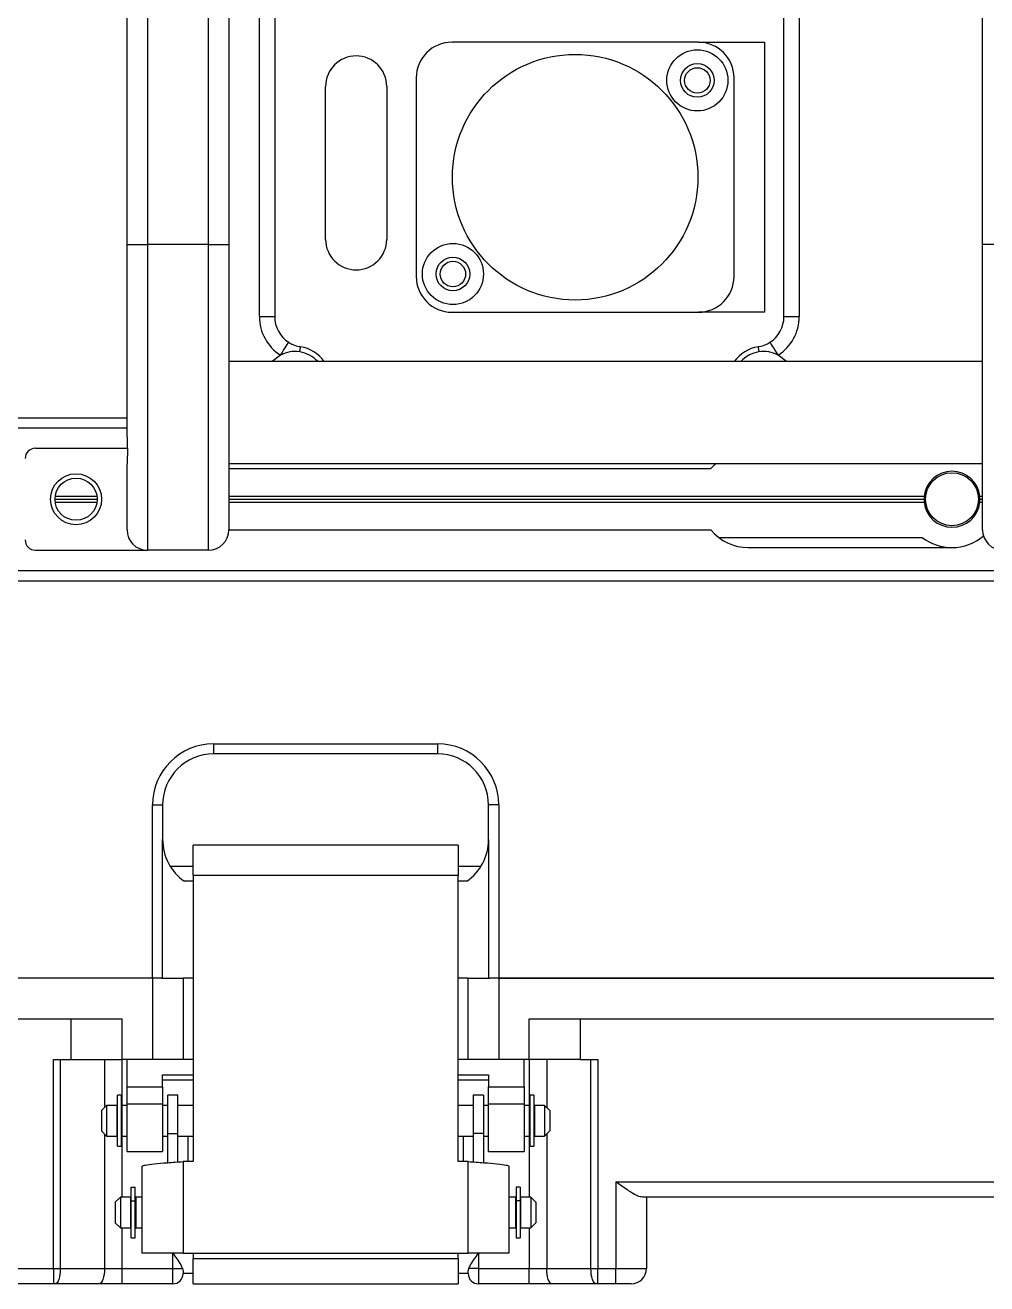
# Model space of a CAD drawing. Header units: millimetres. Extents: x 36 to 3196, y 27 to 5967.
# Drawn here: x 1435.6 to 1530, y 696.4 to 819.9 of the extents above; entities that cross this region are included whole.
import ezdxf

# ---------------------------------------------------------------- set-up
doc = ezdxf.new("R2010")
doc.units = ezdxf.units.MM
doc.layers.add('08_Dimension.Annotation', color=2, linetype='Continuous')

# ---------------------------------------------------------------- blocks, each defined once
blk = doc.blocks.new('A$C7d0f39f2')
at = {"color": 7, "linetype": 'Continuous', "lineweight": 25}
for p, q in [((460.1, 102), (460.1, 193)), ((462.1, 193), (462.1, 102)), ((468.1, 102), (468.1, 193)), ((470.1, 193), (470.1, 102)), ((544.1, 102), (544.1, 193)), ((524.6, 94.92), (524.6, 151.08)), ((526.1, 151.08), (526.1, 94.92)), ((473.1, 94.92), (473.1, 131.08)), ((474.6, 131.08), (474.6, 94.92)), ((516.2, 121.85), (492, 121.85)), ((516.2, 121.85), (522.7, 121.85)), ((522.7, 121.85), (522.7, 95.35)), ((479.6, 102.5), (479.6, 117.5)), ((485.6, 117.5), (485.6, 102.5)), ((488.5, 118.35), (488.5, 98.85)), ((519.7, 98.85), (519.7, 118.35)), ((460.1, 102), (462.1, 102)), ((460.1, 83.95), (460.1, 102)), ((468.1, 102), (462.1, 102)), ((462.1, 102), (462.1, 72)), ((468.1, 102), (470.1, 102)), ((468.1, 72), (468.1, 102)), ((470.1, 102), (470.1, 81.91)), ((546.1, 102), (544.1, 102)), ((544.1, 81.91), (544.1, 102)), ((492, 95.35), (516.2, 95.35)), ((522.7, 95.35), (516.2, 95.35)), ((473.1, 94.92), (474.6, 94.92)), ((524.6, 94.92), (526.1, 94.92)), ((544.1, 90.5), (470.1, 90.5)), ((475.17, 91.14), (474.36, 90.5)), ((524.84, 90.5), (524.03, 91.14)), ((186.1, 85), (460.1, 85)), ((451.1, 82), (460.1, 82)), ((470.1, 81.91), (470.1, 74)), ((544.1, 74), (544.1, 81.91)), ((470.1, 80.5), (544.1, 80.5)), ((460.1, 74), (460.1, 80.08)), ((470.1, 80), (517.42, 80)), ((453.03, 77), (457.17, 77)), ((453.05, 77.3), (457.15, 77.3)), ((453.05, 76.7), (457.15, 76.7)), ((470.1, 77.3), (538.37, 77.3)), ((470.1, 77), (538.35, 77)), ((470.1, 76.7), (538.37, 76.7)), ((543.83, 77.3), (544.1, 77.3)), ((543.83, 76.7), (544.1, 76.7)), ((543.85, 77), (544.1, 77)), ((470.1, 74), (517.42, 74)), ((518.18, 73.25), (538.18, 73.25)), ((451.1, 72), (462.1, 72)), ((468.1, 72), (462.1, 72)), ((521.1, 72.25), (541.1, 72.25)), ((186.1, 70), (569.1, 70)), ((186.1, 69), (569.1, 69)), ((468.6, 53), (490.6, 53)), ((468.6, 53), (468.6, 52)), ((490.6, 52), (468.6, 52)), ((490.6, 53), (490.6, 52)), ((462.6, 30), (462.6, 47)), ((462.6, 47), (463.6, 47)), ((463.6, 47), (463.6, 43.6)), ((495.6, 43.6), (495.6, 47)), ((496.6, 47), (495.6, 47)), ((496.6, 47), (496.6, 30)), ((463.6, 30), (463.6, 43.6)), ((495.6, 43.6), (495.6, 30)), ((492.6, 43.06), (466.6, 43.06)), ((466.6, 40.06), (466.6, 43.06)), ((492.6, 43.06), (492.6, 40.06)), ((464.33, 41), (466.6, 41)), ((492.6, 41), (494.87, 41)), ((466.6, 40.06), (466.6, 12)), ((492.6, 40.06), (466.6, 40.06)), ((492.6, 12), (492.6, 40.06)), ((462.6, 30), (292.6, 30)), ((463.48, 30), (462.6, 30)), ((462.6, 30), (462.6, 22)), ((463.48, 30), (465.6, 30)), ((466.6, 30), (465.6, 30)), ((465.6, 30), (465.6, 22)), ((493.6, 30), (492.6, 30)), ((493.6, 22), (493.6, 30)), ((493.6, 30), (495.72, 30)), ((496.6, 30), (495.72, 30)), ((576.6, 30), (496.6, 30)), ((496.6, 30), (496.6, 22)), ((496.6, 30), (551.6, 30)), ((295.6, 26), (459.6, 26)), ((454.6, 26), (454.6, 22)), ((459.6, 26), (459.6, 22)), ((499.6, 22), (499.6, 26)), ((499.6, 26), (551.6, 26)), ((504.6, 26), (504.6, 22)), ((452.87, 1.5), (452.87, 22)), ((452.87, 22), (454.6, 22)), ((453.55, 22), (453.55, 1.5)), ((454.6, 22), (459.6, 22)), ((462.6, 22), (459.6, 22)), ((460.1, 19.32), (460.1, 22)), ((465.6, 22), (462.6, 22)), ((466.6, 22), (465.6, 22)), ((493.6, 22), (492.6, 22)), ((496.6, 22), (493.6, 22)), ((499.6, 22), (496.6, 22)), ((499.1, 19.32), (499.1, 22)), ((504.6, 22), (499.6, 22)), ((504.6, 22), (506.33, 22)), ((505.65, 1.5), (505.65, 22)), ((506.33, 22), (506.33, 1.5)), ((463.6, 19.32), (463.6, 20.5)), ((466.6, 20), (463.6, 20)), ((495.6, 20), (492.6, 20)), ((495.6, 20.5), (495.6, 19.32)), ((460.1, 19.32), (463.6, 19.32)), ((460.1, 17.66), (460.1, 19.32)), ((463.6, 19.32), (463.6, 17.66)), ((495.6, 19.32), (499.1, 19.32)), ((495.6, 17.66), (495.6, 19.32)), ((499.1, 19.32), (499.1, 17.66)), ((458.1, 17.5), (457.6, 17)), ((459.1, 17.5), (458.1, 17.5)), ((458.1, 17.5), (458.1, 14.7)), ((459.1, 17.5), (459.1, 14.7)), ((459.55, 18.5), (459.15, 18.5)), ((459.15, 13.5), (459.15, 18.5)), ((459.55, 13.5), (459.55, 18.5)), ((460.1, 17.5), (459.6, 17.5)), ((459.6, 17.5), (459.6, 14.5)), ((460.1, 17.66), (463.6, 17.66)), ((460.1, 13), (460.1, 17.66)), ((463.6, 17.66), (463.6, 13)), ((464.1, 17.5), (463.6, 17.5)), ((465.1, 18.5), (464.1, 18.5)), ((464.1, 14.74), (464.1, 18.5)), ((465.1, 14.74), (465.1, 18.5)), ((466.6, 17.5), (465.1, 17.5)), ((494.1, 17.5), (492.6, 17.5)), ((495.1, 18.5), (494.1, 18.5)), ((494.1, 18.5), (494.1, 14.74)), ((495.1, 18.5), (495.1, 14.74)), ((495.6, 17.5), (495.1, 17.5)), ((495.6, 17.66), (499.1, 17.66)), ((495.6, 13), (495.6, 17.66)), ((499.1, 17.66), (499.1, 13)), ((499.6, 17.5), (499.1, 17.5)), ((499.6, 17.5), (499.6, 14.7)), ((500.05, 18.5), (499.65, 18.5)), ((499.65, 18.5), (499.65, 13.5)), ((500.05, 18.5), (500.05, 13.5)), ((501.1, 17.5), (500.1, 17.5)), ((500.1, 17.5), (500.1, 14.5)), ((501.6, 17), (501.1, 17.5)), ((501.1, 17.5), (501.1, 14.7)), ((457.6, 17), (457.6, 15)), ((459.15, 17), (459.1, 17)), ((459.6, 17), (459.55, 17)), ((499.65, 17), (499.6, 17)), ((500.1, 17), (500.05, 17)), ((501.6, 17), (501.6, 15.14)), ((457.6, 15), (458.1, 14.5)), ((459.1, 15), (459.15, 15)), ((459.55, 15), (459.6, 15)), ((499.6, 15), (499.65, 15)), ((500.05, 15), (500.1, 15)), ((501.1, 14.5), (501.6, 15)), ((501.6, 15.14), (501.6, 15)), ((458.1, 14.7), (458.1, 14.5)), ((458.1, 14.5), (459.1, 14.5)), ((459.1, 14.7), (459.1, 14.5)), ((459.6, 14.5), (460.1, 14.5)), ((463.6, 14.5), (464.1, 14.5)), ((464.1, 14.74), (465.1, 14.74)), ((464.1, 11.93), (464.1, 14.74)), ((465.1, 12.01), (465.1, 14.74)), ((465.1, 14.5), (466.6, 14.5)), ((492.6, 14.5), (494.1, 14.5)), ((495.1, 14.74), (494.1, 14.74)), ((494.1, 14.74), (494.1, 12)), ((495.1, 14.74), (495.1, 11.92)), ((495.1, 14.5), (495.6, 14.5)), ((499.1, 14.5), (499.6, 14.5)), ((499.6, 14.7), (499.6, 14.5)), ((500.1, 14.5), (501.1, 14.5)), ((501.1, 14.7), (501.1, 14.5)), ((459.15, 13.5), (459.55, 13.5)), ((460.1, 13), (463.6, 13)), ((495.6, 13), (499.1, 13)), ((499.65, 13.5), (500.05, 13.5)), ((461.6, 3), (461.6, 11.55)), ((465.6, 12), (465.6, 3)), ((466.6, 12), (465.6, 12)), ((493.6, 12), (492.6, 12)), ((493.6, 3), (493.6, 12)), ((497.6, 11.55), (497.6, 3)), ((508.1, 10), (546.1, 10)), ((508.1, 10), (508.1, 1.5)), ((460.5, 9.5), (460.9, 9.5)), ((460.5, 8.16), (460.5, 9.5)), ((460.9, 8.16), (460.9, 9.5)), ((498.7, 9.5), (498.3, 9.5)), ((498.3, 9.5), (498.3, 8.16)), ((498.7, 9.5), (498.7, 8.16)), ((459.45, 8.5), (458.95, 8)), ((458.95, 8), (458.95, 6.5)), ((460.45, 8.5), (459.45, 8.5)), ((459.45, 8.5), (459.45, 5.5)), ((460.45, 8.5), (460.45, 5.5)), ((460.5, 8), (460.45, 8)), ((460.5, 8.16), (460.9, 8.16)), ((460.5, 4.5), (460.5, 8.16)), ((460.9, 4.5), (460.9, 8.16)), ((460.95, 8), (460.9, 8)), ((461.6, 8.5), (460.95, 8.5)), ((460.95, 8.5), (460.95, 6.25)), ((498.25, 8.5), (497.6, 8.5)), ((498.25, 8.5), (498.25, 5.5)), ((498.3, 8), (498.25, 8)), ((498.3, 8.16), (498.3, 4.5)), ((498.7, 8.16), (498.3, 8.16)), ((498.7, 8.16), (498.7, 4.5)), ((498.75, 8), (498.7, 8)), ((499.75, 8.5), (498.75, 8.5)), ((498.75, 8.5), (498.75, 6.25)), ((500.25, 8), (499.75, 8.5)), ((499.75, 8.5), (499.75, 5.5)), ((500.25, 8), (500.25, 6)), ((546.1, 8.5), (510.7, 8.5)), ((511.1, 8.5), (511.1, 1.5)), ((458.95, 6.5), (458.95, 6)), ((460.95, 6.25), (460.95, 5.5)), ((498.75, 6.25), (498.75, 5.5)), ((458.95, 6), (459.45, 5.5)), ((459.45, 5.5), (460.45, 5.5)), ((460.45, 6), (460.5, 6)), ((460.9, 6), (460.95, 6)), ((460.95, 5.5), (461.6, 5.5)), ((497.6, 5.5), (498.25, 5.5)), ((498.25, 6), (498.3, 6)), ((498.7, 6), (498.75, 6)), ((498.75, 5.5), (499.75, 5.5)), ((499.75, 5.5), (500.25, 6)), ((460.5, 4.5), (460.9, 4.5)), ((498.3, 4.5), (498.7, 4.5)), ((465.6, 3), (461.6, 3)), ((464.6, 1.5), (464.6, 3)), ((465.6, 3), (493.6, 3)), ((466.6, 3), (466.6, 2.5)), ((466.6, 2.5), (492.6, 2.5)), ((466.6, 0), (466.6, 2.5)), ((492.6, 2.5), (492.6, 3)), ((492.6, 2.5), (492.6, 0)), ((497.6, 3), (493.6, 3)), ((494.6, 3), (494.6, 1.5)), ((302.33, 1.5), (452.87, 1.5)), ((452.87, 1.5), (452.87, 0)), ((452.87, 1.5), (453.55, 1.5)), ((453.55, 1.5), (457.89, 1.5)), ((457.89, 1.5), (459.6, 1.5)), ((459.6, 1.5), (459.6, 0)), ((459.6, 1.5), (464.6, 1.5)), ((464.6, 1.5), (465.55, 1.5)), ((464.6, 0), (464.6, 1.5)), ((465.55, 1.5), (465.6, 1.22)), ((493.6, 1.22), (493.65, 1.5)), ((494.6, 1.5), (493.65, 1.5)), ((494.6, 1.5), (499.6, 1.5)), ((494.6, 1.5), (494.6, 0)), ((499.6, 1.5), (501.31, 1.5)), ((499.6, 0), (499.6, 1.5)), ((501.31, 1.5), (505.65, 1.5)), ((505.65, 1.5), (506.33, 1.5)), ((506.33, 1.5), (508.1, 1.5)), ((506.33, 0), (506.33, 1.5)), ((508.1, 0), (508.1, 1.5)), ((508.1, 1.5), (511.1, 1.5)), ((452.87, 0), (302.33, 0)), ((453.04, 0), (452.87, 0)), ((457.38, 0), (453.04, 0)), ((459.6, 0), (457.38, 0)), ((464.6, 0), (459.6, 0)), ((465.6, 1.22), (465.6, 1)), ((466.6, 1), (465.6, 1)), ((466.6, 0), (492.6, 0)), ((493.6, 1), (492.6, 1)), ((493.6, 1), (493.6, 1.22)), ((499.6, 0), (494.6, 0)), ((501.82, 0), (499.6, 0)), ((506.16, 0), (501.82, 0)), ((506.33, 0), (506.16, 0)), ((508.1, 0), (506.33, 0)), ((509.6, 0), (508.1, 0))]:
    blk.add_line(p, q, dxfattribs=at)
at = {"color": 1, "linetype": 'Continuous', "lineweight": 25}
for p, q in [((186.1, 84), (460.1, 84)), ((466.6, 39.5), (465.74, 39.5)), ((493.46, 39.5), (492.6, 39.5)), ((457.89, 22), (457.89, 17.29)), ((459.6, 22), (459.6, 17.5)), ((499.6, 22), (499.6, 17.5)), ((501.31, 22), (501.31, 17.29)), ((463.6, 20.5), (466.6, 20.5)), ((492.6, 20.5), (495.6, 20.5)), ((457.89, 14.71), (457.89, 1.5)), ((459.6, 14.5), (459.6, 8.5)), ((466.1, 12), (466.1, 14.5)), ((493.1, 14.5), (493.1, 12)), ((499.6, 14.5), (499.6, 8.5)), ((501.31, 14.71), (501.31, 1.5)), ((459.6, 5.5), (459.6, 1.5)), ((499.6, 5.5), (499.6, 1.5))]:
    blk.add_line(p, q, dxfattribs=at)
at = {"color": 7, "linetype": 'Continuous', "lineweight": 25, "flags": 128}
for points in [[(475.17, 91.14), (475.33, 91.38), (475.48, 91.62), (475.62, 91.84), (475.74, 92.03), (475.84, 92.19), (475.92, 92.3), (475.96, 92.37), (475.98, 92.4)], [(477.06, 91.46), (477.08, 91.57), (477.09, 91.67), (477.11, 91.76), (477.12, 91.83), (477.13, 91.89), (477.13, 91.93), (477.14, 91.95), (477.14, 91.96)], [(522.06, 91.96), (522.06, 91.95), (522.07, 91.93), (522.07, 91.89), (522.08, 91.83), (522.09, 91.76), (522.11, 91.67), (522.12, 91.57), (522.14, 91.46)], [(523.22, 92.4), (523.24, 92.37), (523.28, 92.3), (523.36, 92.19), (523.46, 92.03), (523.58, 91.84), (523.72, 91.62), (523.87, 91.38), (524.03, 91.14)], [(517.89, 80.5), (517.77, 80.39), (517.42, 80)], [(453.55, 1.5), (453.54, 1.21), (453.52, 0.93), (453.47, 0.67), (453.4, 0.44), (453.33, 0.25), (453.24, 0.11), (453.14, 0.03), (453.04, 0)], [(457.89, 1.5), (457.88, 1.21), (457.85, 0.93), (457.8, 0.67), (457.74, 0.44), (457.66, 0.25), (457.57, 0.11), (457.48, 0.03), (457.38, 0)], [(501.82, 0), (501.72, 0.03), (501.63, 0.11), (501.54, 0.25), (501.46, 0.44), (501.4, 0.67), (501.35, 0.93), (501.32, 1.21), (501.31, 1.5)], [(506.16, 0), (506.06, 0.03), (505.96, 0.11), (505.87, 0.25), (505.8, 0.44), (505.73, 0.67), (505.68, 0.93), (505.66, 1.21), (505.65, 1.5)]]:
    blk.add_lwpolyline(points, dxfattribs=at)
at = {"color": 7, "linetype": 'Continuous', "lineweight": 25}
for centre, radius in [((516.1, 118.1), 3), ((504.1, 108.6), 12.05), ((516.1, 118.1), 1.65), ((516.1, 118.1), 1.25), ((492.1, 99.1), 3), ((492.1, 99.1), 1.65), ((492.1, 99.1), 1.25), ((455.1, 77), 2.5), ((455.1, 77), 2.07), ((541.1, 77), 2.6)]:
    blk.add_circle(centre, radius, dxfattribs=at)
for centre, radius, start, end in [((492, 118.35), 3.5, 90, 180), ((516.2, 118.35), 3.5, 0, 90), ((482.6, 117.5), 3, 0, 180), ((482.6, 102.5), 3, 180, 0), ((492, 98.85), 3.5, 180, 270), ((516.2, 98.85), 3.5, 270, 0), ((477.6, 94.92), 4.5, 180, 237.2892), ((477.6, 94.92), 3, 180, 237.2892), ((521.6, 94.92), 3, 302.7108, 0), ((521.6, 94.92), 4.5, 302.7108, 0), ((476.6, 88.5), 3, 81.1501, 118.507), ((476.6, 88.5), 3, 41.8103, 81.1501), ((476.6, 88.5), 3.5, 34.8499, 81.1501), ((522.6, 88.5), 3.5, 98.8499, 145.1501), ((522.6, 88.5), 3, 98.8499, 138.1897), ((522.6, 88.5), 3, 61.493, 98.8499), ((451.1, 81), 1, 90, 180), ((541.1, 77), 2.75, 6.2629, 173.7371), ((541.1, 77), 2.75, 173.7371, 180), ((541.1, 77), 2.75, 180, 186.2629), ((541.1, 77), 2.75, 186.2629, 353.7371), ((541.1, 77), 2.75, 0, 6.2629), ((541.1, 77), 2.75, 353.7371, 0), ((451.1, 73), 1, 180, 270), ((462.1, 74), 2, 180, 270), ((468.1, 74), 2, 270, 0), ((521.1, 77), 4.75, 219.1667, 270), ((541.1, 77), 4.75, 232.1364, 270), ((541.1, 77), 4.75, 270, 310.6376), ((546.1, 74), 2, 180, 270), ((468.6, 47), 6, 90, 180), ((468.6, 47), 5, 90, 180), ((490.6, 47), 6, 0, 90), ((490.6, 47), 5, 0, 90), ((468.6, 43.6), 5, 180, 235.0848), ((490.6, 43.6), 5, 304.9152, 0), ((509.6, 1.5), 1.5, 270, 0), ((464.6, 1), 1, 270, 0), ((494.6, 1), 1, 180, 270)]:
    blk.add_arc(centre, radius, start, end, dxfattribs=at)
for points, knots in [([(475.98, 92.4), (475.99, 92.39), (476.12, 92.31), (476.47, 92.13), (476.82, 92.01), (477.1, 91.96), (477.14, 91.96)], [0, 0, 0, 0, 0.0205381, 0.358041, 0.9109469, 1, 1, 1, 1]), ([(522.06, 91.96), (522.1, 91.96), (522.38, 92.01), (522.72, 92.12), (523.06, 92.3), (523.19, 92.38), (523.21, 92.39), (523.22, 92.4)], [0, 0, 0, 0, 0.088975, 0.641414, 0.934418, 0.979477, 1, 1, 1, 1]), ([(460.1, 80.08), (460.12, 80.26), (460.16, 80.7), (460.18, 82.03), (460.13, 83.32), (460.1, 83.95)], [0, 0, 0, 0, 0.264729, 0.640155, 1, 1, 1, 1]), ([(461.6, 11.55), (461.66, 11.59), (461.78, 11.66), (462.71, 11.77), (464.03, 11.89), (465.08, 11.96), (465.6, 12)], [0, 0, 0, 0, 0.249999, 0.499999, 0.75, 1, 1, 1, 1]), ([(493.6, 12), (494.12, 11.96), (495.17, 11.89), (496.49, 11.77), (497.42, 11.66), (497.54, 11.59), (497.6, 11.55)], [0, 0, 0, 0, 0.25, 0.5, 0.750001, 1, 1, 1, 1]), ([(510.7, 8.5), (510.55, 8.53), (510.23, 8.59), (509.49, 9.03), (508.76, 9.54), (508.26, 9.89), (508.1, 10), (508.1, 10)], [0, 0, 0, 0, 0.217824, 0.476569, 0.841018, 0.996889, 1, 1, 1, 1]), ([(464.6, 3), (464.6, 3), (464.73, 2.82), (465, 2.43), (465.36, 1.91), (465.49, 1.62), (465.55, 1.5)], [0, 0, 0, 0, 0.004595, 0.34059, 0.739942, 1, 1, 1, 1]), ([(493.65, 1.5), (493.71, 1.62), (493.84, 1.91), (494.2, 2.43), (494.47, 2.82), (494.6, 3), (494.6, 3)], [0, 0, 0, 0, 0.260058, 0.659411, 0.995405, 1, 1, 1, 1])]:
    blk.add_open_spline(points, degree=3, knots=knots, dxfattribs=at)

msp = doc.modelspace()

# ---------------------------------------------------------------- block references
at = {"layer": '08_Dimension.Annotation'}
msp.add_blockref('A$C7d0f39f2', (985.4859, 696.4131), dxfattribs=at)

doc.saveas('drawing.dxf')
